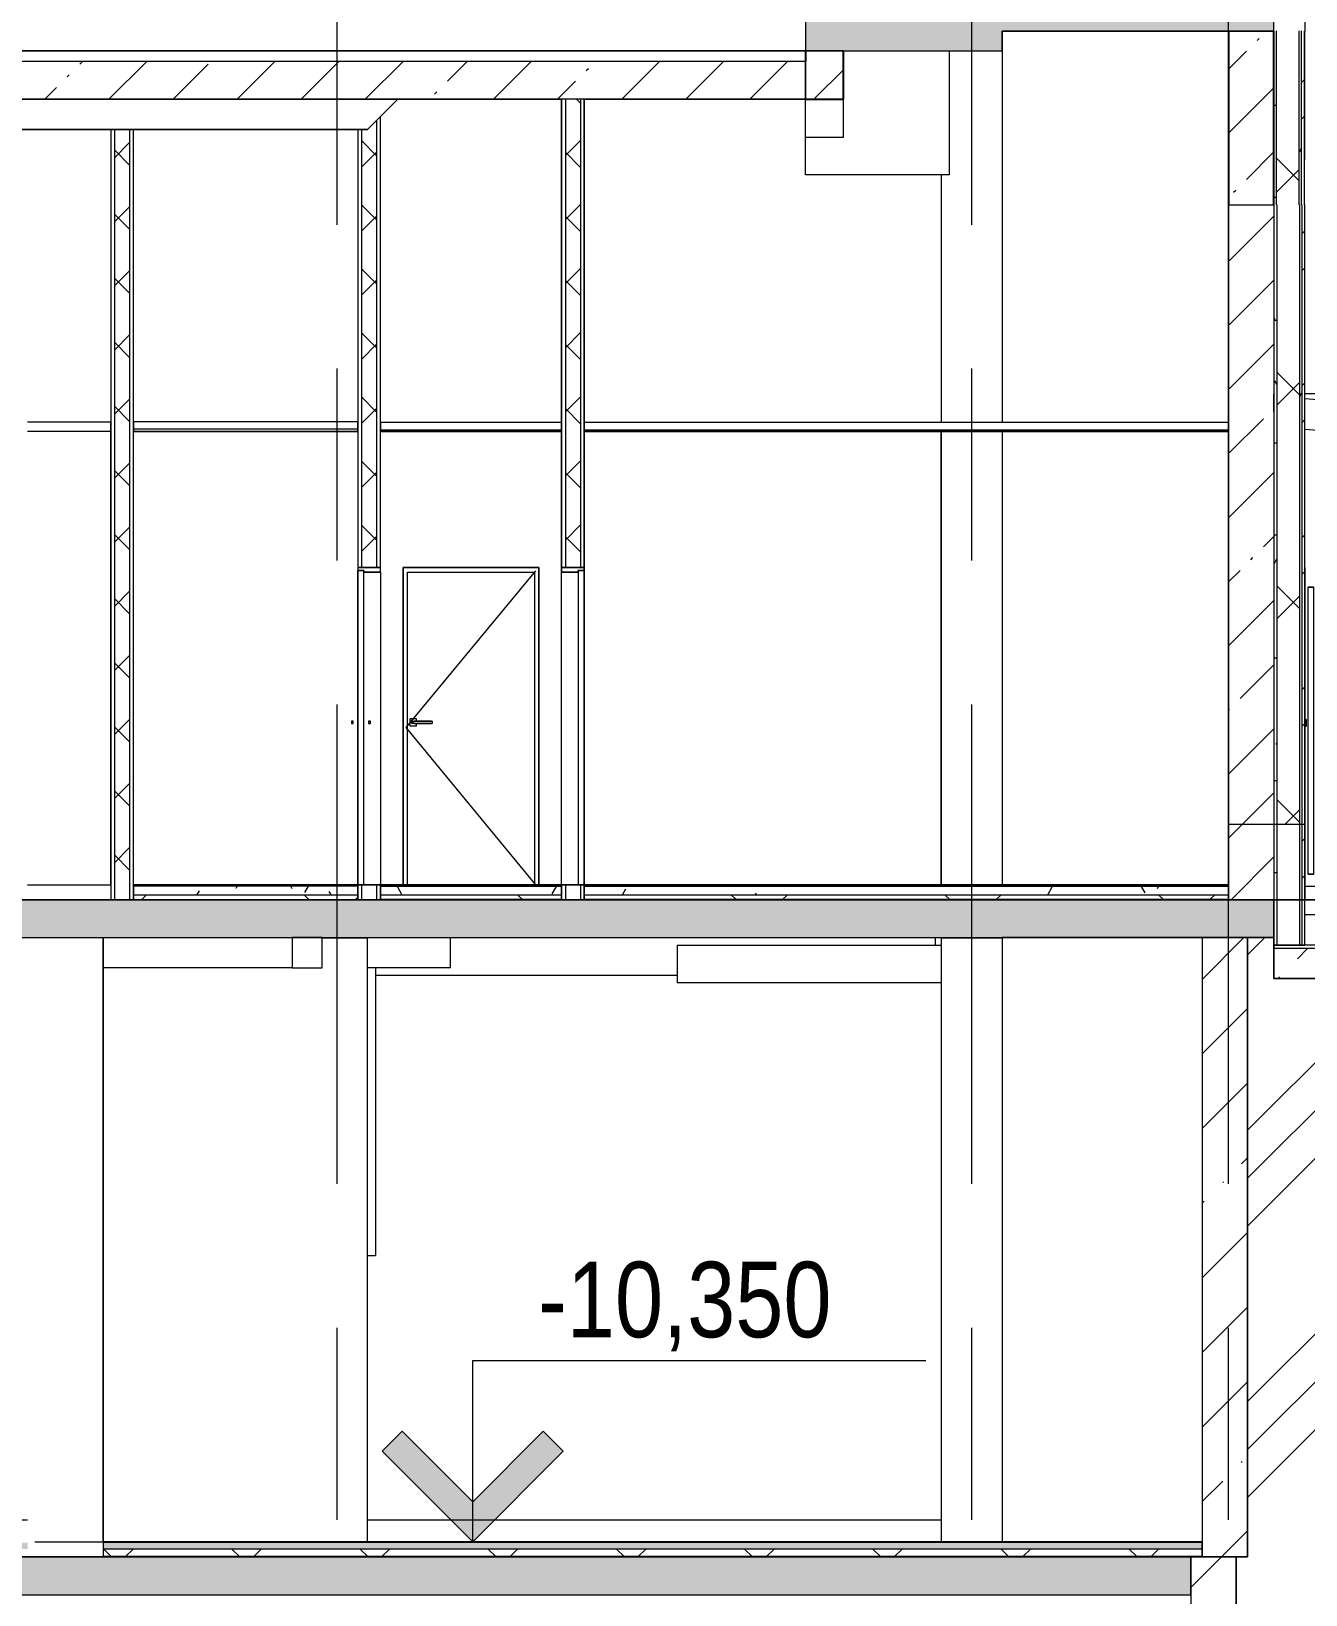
# Model space of a CAD drawing. Header units: millimetres. Extents: x -37960 to 31006, y -24503 to 30326.
# Drawn here: x 17491 to 25928, y -10700 to -350 of the extents above; entities that cross this region are included whole.
import ezdxf

# ---------------------------------------------------------------- set-up
doc = ezdxf.new("R2010")
doc.units = ezdxf.units.MM
doc.linetypes.add('Осевые', pattern=[6350, 1270, -952.5, 3175, -952.5])
for name, color, linetype, lineweight in [('Высотные отметки', 7, 'Continuous', 9), ('Двери', 7, 'Continuous', 9), ('Каркас несущий', 7, 'Continuous', 9), ('Каркас несущий-1', 7, 'Continuous', 25), ('Каркас_Импост', 7, 'Continuous', 9), ('Обобщенные модели', 7, 'Continuous', 9), ('Обобщенные модели-1', 7, 'Continuous', 18), ('Общие ребра', 7, 'Continuous', 9), ('Отделка 1 _4_-1', 7, 'Continuous', 9), ('Отделка 2 _5_-1', 7, 'Continuous', 9), ('Панель', 7, 'Continuous', 9), ('Перекрытия', 7, 'Continuous', 9), ('Потолки', 7, 'Continuous', 9), ('Стены', 7, 'Continuous', 9), ('Стены-1', 7, 'Continuous', 18), ('Структура _1_', 7, 'Continuous', 18), ('Термическая_воздушная прослойка _3_-1', 7, 'Continuous', 9), ('Фундамент несущей конструкции', 7, 'Continuous', 9), ('Фундамент несущей конструкции-1', 7, 'Continuous', 18), ('Черная _1 сплошная', 7, 'Continuous', 9), ('Штриховка разреза', 7, 'Continuous', 18), ('Штриховка разреза-3', 7, 'Continuous', 9), ('Элементы узлов', 7, 'Continuous', 9)]:
    doc.layers.add(name, color=color, linetype=linetype, lineweight=lineweight)
doc.layers.add('Оси-3', color=7, linetype='Осевые', lineweight=9, true_color=0xaaaaaa)
doc.layers.add('Элементы узлов-2', color=7, linetype='Continuous', lineweight=9, true_color=0x585858)
doc.styles.add('Arial Narrow', font='ARIALN.TTF', dxfattribs={"height": 500})
pattern_1 = [(45, (-3145.5, 6475), (-493.914, 493.914), []), (45, (-2651.6, 6475), (-493.914, 493.914), [873.125, -174.625, 6.706, -167.919])]
pattern_2 = [(45, (-3145.5, 6475), (-424.264, 424.264), [600, -100, 20, -100]), (45, (-3145.5, 6899), (-424.264, 424.264), [])]
pattern_3 = [(0, (-3145.52, 6475), (812.8, 203.2), [67.056, -542.544, 67.056, -542.544, -3251.2]), (0, (-3145.52, 6475), (812.8, 203.2), [-1219.2, 67.056, -1152.144, 67.056, -542.544, -1422.4]), (0, (-3145.52, 6475), (812.8, 203.2), [-3048, 67.056, -339.344, 67.056, -948.944]), (120, (-2840.72, 6576.6), (-582.3764, 602.3054), [67.056, -542.544, 67.056, -3793.744]), (120, (-2840.72, 6576.6), (-582.3764, 602.3054), [-676.656, -542.544, 67.056, -1152.144, -2032]), (120, (-2840.72, 6576.6), (-582.3764, 602.3054), [-2438.4, 67.056, -542.544, 67.056, -1355.344]), (120, (-2840.72, 6576.6), (-582.3764, 602.3054), [-3115.056, -339.344, 67.056, -948.944]), (240, (-2739.12, 6983), (-230.4236, -805.5054), [67.056, -542.544, 67.056, -542.544, -3251.2]), (240, (-2739.12, 6983), (-230.4236, -805.5054), [-1219.2, 67.056, -1152.144, 67.056, -542.544, -1422.4]), (240, (-2739.12, 6983), (-230.4236, -805.5054), [-3048, 67.056, -339.344, 67.056, -948.944])]
pattern_4 = [(45, (-3145.5, 6475), (-707.107, 707.107), []), (135, (-3145.5, 6475), (-707.107, -707.107), [])]
pattern_5 = [(45, (-3145.5, 6475), (-502.894, 502.894), []), (45, (-3145.5, 7237), (-502.894, 502.894), [])]
pattern_6 = [(45, (-3145.52, 6475), (-212.132, 212.132), []), (135, (-3145.52, 6475), (-212.132, -212.132), [])]

# ---------------------------------------------------------------- blocks, each defined once
blk = doc.blocks.new('Стена монолитная - Стена монолитная-463893-Разрез 3-3')
at = {"layer": 'Штриховка разреза-3'}
h = blk.add_hatch(dxfattribs=at)
h.set_pattern_fill('FP_1', color=256, style=0, pattern_type=2)
h.set_pattern_definition(pattern_1)
h.paths.add_polyline_path([(-31383, -16700), (-31383, -10450), (-31683, -10450), (-31683, -16700)], flags=0)
h.paths.add_polyline_path([(25167, -16700), (25467, -16700), (25467, -10450), (25167, -10450), (25167, -16673)], flags=0)
at = {"layer": 'Стены'}
for p, q in [((20057, -10450), (20917, -10450)), ((20917, -10450), (25167, -10450)), ((25467, -10450), (20917, -10450))]:
    blk.add_line(p, q, dxfattribs=at)
at = {"layer": 'Стены-1'}
for p, q in [((25242, -10450), (25167, -10450)), ((25167, -10450), (25167, -16700)), ((25467, -16700), (25467, -10450))]:
    blk.add_line(p, q, dxfattribs=at)
blk = doc.blocks.new('Стена наружная на отм_-10_450 - Стена наружная на отм_-10_450-507337-Разрез 3-3')
at = {"layer": 'Фундамент несущей конструкции'}
h = blk.add_hatch(dxfattribs=at)
h.set_pattern_fill('FP_1', color=256, style=0, pattern_type=2)
h.set_pattern_definition(pattern_1)
h.paths.add_polyline_path([(-31683, -10450), (-31383, -10450), (-31383, -6350), (-31683, -6350), (-31683, -10266)], flags=0)
h.paths.add_polyline_path([(25242, -10450), (25542, -10450), (25542, -6350), (25242, -6350), (25242, -10266)], flags=0)
for p, q in [((25542, -6350), (25242, -6350)), ((25542, -6350), (25567, -6350)), ((25542, -10450), (25542, -6350)), ((20917, -10450), (20057, -10450)), ((20917, -10450), (25543, -10450)), ((25177, -10450), (20917, -10450)), ((25272, -10450), (25177, -10450))]:
    blk.add_line(p, q, dxfattribs=at)
at = {"layer": 'Фундамент несущей конструкции-1'}
for p, q in [((25242, -6350), (25242, -10450)), ((25542, -10450), (25542, -6350)), ((25467, -10450), (25542, -10450))]:
    blk.add_line(p, q, dxfattribs=at)
blk = doc.blocks.new('Двутавpы стальные горячекатаные по ГОСТ 8239-89 - 20-1555193-Разрез 3-3')
at = {"layer": 'Каркас несущий'}
for p, q in [((25717, -2751), (25717, -2754)), ((25717, -2754), (25717, -2751)), ((25717, -2761), (25717, -2755)), ((25717, -2761), (25717, -2770)), ((25717, -2770), (25717, -2761)), ((25717, -2870), (25717, -2770)), ((27717, -2750), (25922, -2750)), ((27717, -2750), (27717, -2751)), ((27717, -2751), (27717, -2755)), ((27717, -2754), (27717, -2751)), ((27717, -2755), (27717, -2761)), ((27717, -2761), (27717, -2770)), ((27717, -2770), (27717, -2761)), ((27717, -2770), (27717, -2910))]:
    blk.add_line(p, q, dxfattribs=at)
blk = doc.blocks.new('Двутавpы стальные горячекатаные по ГОСТ 8239-89 - 20-1555173-Разрез 3-3')
at = {"layer": 'Каркас несущий'}
for p, q in [((27724, -2910), (25922, -2784)), ((25922, -2985), (27710, -3110)), ((27723, -2930), (27712, -3090)), ((27724, -2915), (27723, -2921)), ((27723, -2921), (27723, -2930)), ((27724, -2910), (27724, -2911)), ((27724, -2911), (27724, -2915)), ((27711, -3105), (27710, -3109)), ((27712, -3090), (27711, -3099)), ((27711, -3099), (27711, -3105)), ((27710, -3109), (27710, -3110))]:
    blk.add_line(p, q, dxfattribs=at)
blk = doc.blocks.new('Дверь-Подъемная-Сборная - ДН2_3350 x 3800 мм-V60-Разрез 3-3')
at = {"layer": 'Панель'}
for p, q in [((23477, -6400), (23477, -6350)), ((21767, -6600), (19767, -6600)), ((21767, -6600), (19767, -6600))]:
    blk.add_line(p, q, dxfattribs=at)
blk = doc.blocks.new('Наклонное перекрытие - Наклонное перекрытие-732754-Разрез 3-3')
at = {"layer": 'Перекрытия'}
for p, q in [((15367, -9916), (15367, -10204)), ((15367, -10204), (17467, -10204)), ((15367, -10350), (15367, -10204)), ((19717, -10204), (23515, -10204)), ((23517, -10450), (15367, -10450))]:
    blk.add_line(p, q, dxfattribs=at)
blk = doc.blocks.new('Капители 3_4х3_67 - Капители 3_4х3_4-1014098-Разрез 3-3')
at = {"layer": 'Обобщенные модели'}
for p, q in [((19777, -940), (19802, -915)), ((16517, -1000), (16542, -1000)), ((16542, -1000), (16642, -1000)), ((16642, -1000), (16667, -1000)), ((18017, -1000), (18042, -1000)), ((18042, -1000), (18142, -1000)), ((18142, -1000), (18167, -1000)), ((19652, -1000), (19677, -1000)), ((19677, -1000), (19717, -1000)), ((19717, -1000), (19777, -940))]:
    blk.add_line(p, q, dxfattribs=at)
at = {"layer": 'Обобщенные модели-1'}
for p, q in [((19917, -800), (15517, -800)), ((15517, -800), (15717, -1000)), ((19802, -915), (19917, -800)), ((15717, -1000), (16517, -1000)), ((16667, -1000), (18017, -1000)), ((18167, -1000), (19652, -1000))]:
    blk.add_line(p, q, dxfattribs=at)
blk = doc.blocks.new('Крыльцо А4 - Крыльцо А-17-1222647-Разрез 3-3')
at = {"layer": 'Обобщенные модели'}
for p, q in [((27437, -6100), (27237, -6100)), ((27237, -6100), (27237, -6200)), ((27437, -6400), (27437, -6100)), ((27237, -6200), (25922, -6200))]:
    blk.add_line(p, q, dxfattribs=at)
blk = doc.blocks.new('Дверь - Полуторная_наруж__стемалит - ДН9_21-14-8181774-Разрез 3-3')
at = {"layer": 'Двери'}
for p, q in [((25942, -4030), (25942, -5930)), ((25942, -4030), (25962, -4030)), ((25962, -4030), (25944, -4030)), ((25962, -4030), (25982, -4030)), ((25979, -4030), (25962, -4030)), ((25982, -5930), (25982, -4030)), ((25922, -4952), (25922, -4907)), ((25930, -4907), (25922, -4907)), ((25930, -4952), (25922, -4952)), ((25930, -4907), (25930, -4952)), ((25962, -5930), (25942, -5930)), ((25944, -5930), (25962, -5930)), ((25962, -5930), (25979, -5930)), ((25982, -5930), (25962, -5930))]:
    blk.add_line(p, q, dxfattribs=at)
at = {"layer": 'Каркас_Импост'}
for p, q in [((25417, -6000), (25417, -3900)), ((25417, -6000), (25417, -3930)), ((25922, -3900), (25922, -6000)), ((25922, -3920), (25922, -6000)), ((25922, -3921), (25922, -6000)), ((25922, -3921), (25922, -6000))]:
    blk.add_line(p, q, dxfattribs=at)
blk = doc.blocks.new('Дверь - Однопольная - ДВ4_21х9-6240612-Разрез 3-3')
at = {"layer": 'Каркас_Импост'}
for p, q in [((21002, -3900), (21002, -3930)), ((21152, -3900), (21002, -3900)), ((21002, -3930), (21112, -3930)), ((21002, -6000), (21002, -3930)), ((21112, -3930), (21002, -3930)), ((21112, -3930), (21112, -3920)), ((21112, -3920), (21152, -3920)), ((21152, -3920), (21112, -3920)), ((21112, -3920), (21112, -6000)), ((21112, -3930), (21112, -6000)), ((21152, -3920), (21152, -3900)), ((21152, -3920), (21152, -6000)), ((21112, -6000), (21002, -6000)), ((21152, -6000), (21112, -6000))]:
    blk.add_line(p, q, dxfattribs=at)
at = {"layer": 'Панель'}
for p, q in [((21112, -3921), (21112, -6000)), ((21152, -3921), (21112, -3921)), ((21152, -6000), (21152, -3921)), ((21112, -6000), (21152, -6000))]:
    blk.add_line(p, q, dxfattribs=at)
blk = doc.blocks.new('Дверь - Однопольная - ДВ4__21х9-6240676-Разрез 3-3')
at = {"layer": 'Двери'}
for p, q in [((20041, -4902), (19996, -4902)), ((19996, -4902), (19996, -4947)), ((19996, -4947), (20041, -4947)), ((20011, -4917), (20011, -4932)), ((20011, -4917), (20020, -4917)), ((20011, -4932), (20011, -4917)), ((20020, -4932), (20011, -4932)), ((20020, -4917), (20147, -4917)), ((20020, -4932), (20020, -4917)), ((20147, -4932), (20020, -4932)), ((20140, -4917), (20026, -4917)), ((20026, -4932), (20140, -4932)), ((20041, -4917), (20041, -4902)), ((20041, -4947), (20041, -4932)), ((20147, -4932), (20147, -4917)), ((20147, -4917), (20147, -4917)), ((20147, -4932), (20147, -4917)), ((20147, -4932), (20147, -4932))]:
    blk.add_line(p, q, dxfattribs=at)
at = {"layer": 'Каркас_Импост'}
for p, q in [((19952, -3900), (19952, -6000)), ((20852, -3900), (19952, -3900)), ((19982, -6000), (19982, -3930)), ((19982, -3930), (20822, -3930)), ((20822, -3930), (20822, -6000)), ((20852, -6000), (20852, -3900)), ((19982, -6000), (19952, -6000)), ((20852, -6000), (20822, -6000))]:
    blk.add_line(p, q, dxfattribs=at)
at = {"layer": 'Панель'}
blk.add_line((19973, -6000), (20831, -6000), dxfattribs=at)
at = {"layer": 'Элементы узлов'}
for p, q in [((19973, -4960), (20831, -3921)), ((20831, -6000), (19973, -4960))]:
    blk.add_line(p, q, dxfattribs=at)
blk = doc.blocks.new('Дверь - Однопольная - ДВ4__21х9-V87-Разрез 3-3')
at = {"layer": 'Двери'}
for p, q in [((19621, -4917), (19611, -4917)), ((19611, -4917), (19611, -4932)), ((19611, -4932), (19621, -4932)), ((19621, -4932), (19621, -4917)), ((19736, -4917), (19724, -4917)), ((19724, -4917), (19724, -4932)), ((19724, -4932), (19736, -4932)), ((19736, -4932), (19736, -4917))]:
    blk.add_line(p, q, dxfattribs=at)
at = {"layer": 'Каркас_Импост'}
for p, q in [((19802, -3900), (19652, -3900)), ((19652, -3900), (19652, -3920)), ((19652, -3920), (19692, -3920)), ((19692, -3920), (19652, -3920)), ((19652, -6000), (19652, -3920)), ((19692, -3920), (19692, -3930)), ((19692, -6000), (19692, -3920)), ((19692, -3930), (19802, -3930)), ((19802, -3930), (19692, -3930)), ((19692, -6000), (19692, -3930)), ((19802, -3930), (19802, -3900)), ((19802, -3930), (19802, -6000)), ((19692, -6000), (19652, -6000)), ((19802, -6000), (19692, -6000))]:
    blk.add_line(p, q, dxfattribs=at)
at = {"layer": 'Панель'}
for p, q in [((19692, -3921), (19652, -3921)), ((19652, -3921), (19652, -6000)), ((19692, -6000), (19692, -3921)), ((19652, -6000), (19692, -6000))]:
    blk.add_line(p, q, dxfattribs=at)
blk = doc.blocks.new('Высотные отметки - Высотная отметка - Стрелка-4455449-Разрез 3-3')
at = {"layer": 'Высотные отметки'}
blk.add_hatch(color=256, dxfattribs=at).paths.add_polyline_path([(-17708, 9933), (-17241, 9466), (-16774, 9933), (-16641, 9800), (-17241, 9200), (-17841, 9800)], flags=0)
for p, q in [((-17241, 10400), (-20241, 10400)), ((-17241, 9200), (-17241, 10400)), ((-17708, 9933), (-17841, 9800)), ((-17241, 9466), (-17708, 9933)), ((-16774, 9933), (-17241, 9466)), ((-16641, 9800), (-16774, 9933)), ((-17841, 9800), (-17241, 9200)), ((-17241, 9200), (-16641, 9800)), ((-16146, 9200), (-17538, 9200))]:
    blk.add_line(p, q, dxfattribs=at)

msp = doc.modelspace()

# ---------------------------------------------------------------- hatches: boundary and pattern name
at = {"layer": 'Каркас несущий'}
h = msp.add_hatch(dxfattribs=at)
h.set_pattern_fill('FP_2', color=256, style=0, pattern_type=2)
h.set_pattern_definition(pattern_2)
h.paths.add_polyline_path([(25417.1, -1500), (25717.1, -1500), (25717.1, -350), (25417.1, -350)], flags=0)
h = msp.add_hatch(dxfattribs=at)
h.set_pattern_fill('FP_2', color=256, style=0, pattern_type=2)
h.set_pattern_definition(pattern_2)
h.paths.add_polyline_path([(22867.1, -800), (22867.1, -480), (22617.1, -480), (22617.1, -800)], flags=0)
at = {"layer": 'Штриховка разреза'}
msp.add_hatch(color=256, dxfattribs=at).paths.add_polyline_path([(25417.1, -6100), (25417.1, -6098.5), (25176.9, -6100)], flags=0)
at = {"layer": 'Штриховка разреза-3'}
h = msp.add_hatch(dxfattribs=at)
h.set_pattern_fill('FP_2', color=256, style=0, pattern_type=2)
h.set_pattern_definition(pattern_2)
h.paths.add_polyline_path([(23917.1, -350), (25717.1, -350), (25717.1, -100), (23567.1, -100), (23567.1, -230), (23917.1, -230)], flags=0)
h.paths.add_polyline_path([(-31466.9, -230), (-31382.9, -230), (-31383.4, -100), (-31682.9, -100), (-31682.9, -230)], flags=0)
h = msp.add_hatch(dxfattribs=at)
h.set_pattern_fill('FP_2', color=256, style=0, pattern_type=2)
h.set_pattern_definition(pattern_2)
h.paths.add_polyline_path([(-30532.9, -480), (-30282.9, -480), (-30282.9, -230), (-31682.9, -230), (-31682.9, -480), (-30952, -480)], flags=0)
h.paths.add_polyline_path([(23917.1, -480), (23917.1, -230), (22617.1, -230), (22617.1, -480), (23632.1, -480)], flags=0)
h = msp.add_hatch(dxfattribs=at)
h.set_pattern_fill('FP_2', color=256, style=0, pattern_type=2)
h.set_pattern_definition(pattern_2)
h.paths.add_polyline_path([(25417.1, -1500), (25717.1, -1500), (25717.1, -350), (25417.1, -350)], flags=0)
h = msp.add_hatch(dxfattribs=at)
h.set_pattern_fill('FP_3', color=256, style=0, pattern_type=2)
h.set_pattern_definition(pattern_3)
h.paths.add_polyline_path([(25717.1, -1500), (25734.6, -1500), (25734.6, -350), (25714.6, -350), (25714.6, -1500)], flags=0)
h = msp.add_hatch(dxfattribs=at)
h.set_pattern_fill('FP_4', color=256, style=0, pattern_type=2)
h.set_pattern_definition(pattern_4)
h.paths.add_polyline_path([(25737.1, -1500), (25884.6, -1500), (25884.6, -350), (25734.6, -350), (25734.6, -1500)], flags=0)
h = msp.add_hatch(dxfattribs=at)
h.set_pattern_fill('FP_3', color=256, style=0, pattern_type=2)
h.set_pattern_definition(pattern_3)
h.paths.add_polyline_path([(25887.1, -1500), (25899.6, -1500), (25899.6, -350), (25884.6, -350), (25884.6, -1500)], flags=0)
h = msp.add_hatch(dxfattribs=at)
h.set_pattern_fill('FP_5', color=256, style=0, pattern_type=2)
h.set_pattern_definition(pattern_5)
h.paths.add_polyline_path([(25902.1, -1500), (25919.6, -1500), (25919.6, -350), (25899.6, -350), (25899.6, -1500)], flags=0)
h = msp.add_hatch(dxfattribs=at)
h.set_pattern_fill('FP_2', color=256, style=0, pattern_type=2)
h.set_pattern_definition(pattern_2)
h.paths.add_polyline_path([(21572.3, -800), (22617.1, -800), (22617.1, -550), (8367.1, -550), (8367.1, -800), (21152.1, -800)], flags=0)
h = msp.add_hatch(dxfattribs=at)
h.set_pattern_fill('FP_6', color=256, style=0, pattern_type=2)
h.set_pattern_definition(pattern_6)
h.paths.add_polyline_path([(21027.1, -6100), (21127.1, -6100), (21127.1, -6000), (21027.1, -6000)], flags=0)
h.paths.add_polyline_path([(21127.1, -3900), (21127.1, -800), (21027.1, -800), (21027.1, -3900)], flags=0)
h = msp.add_hatch(dxfattribs=at)
h.set_pattern_fill('FP_6', color=256, style=0, pattern_type=2)
h.set_pattern_definition(pattern_6)
h.paths.add_polyline_path([(18042.1, -6100), (18142.1, -6100), (18142.1, -1000), (18042.1, -1000), (18042.1, -5689.6)], flags=0)
h = msp.add_hatch(dxfattribs=at)
h.set_pattern_fill('FP_6', color=256, style=0, pattern_type=2)
h.set_pattern_definition(pattern_6)
h.paths.add_polyline_path([(19677.1, -6100), (19777.1, -6100), (19777.1, -6000), (19677.1, -6000)], flags=0)
h.paths.add_polyline_path([(19677.1, -3900), (19777.1, -3900), (19777.1, -940), (19717.1, -1000), (19677.1, -1000), (19677.1, -3859.1)], flags=0)
h = msp.add_hatch(dxfattribs=at)
h.set_pattern_fill('FP_2', color=256, style=0, pattern_type=2)
h.set_pattern_definition(pattern_2)
h.paths.add_polyline_path([(25691.8, -5600), (25717.1, -5600), (25717.1, -1500), (25417.1, -1500), (25417.1, -5600)], flags=0)
h = msp.add_hatch(dxfattribs=at)
h.set_pattern_fill('FP_3', color=256, style=0, pattern_type=2)
h.set_pattern_definition(pattern_3)
h.paths.add_polyline_path([(25737.1, -5600), (25737.1, -1500), (25717.1, -1500), (25717.1, -5600)], flags=0)
h = msp.add_hatch(dxfattribs=at)
h.set_pattern_fill('FP_4', color=256, style=0, pattern_type=2)
h.set_pattern_definition(pattern_4)
h.paths.add_polyline_path([(25887.1, -5600), (25887.1, -1500), (25737.1, -1500), (25737.1, -5600)], flags=0)
h = msp.add_hatch(dxfattribs=at)
h.set_pattern_fill('FP_3', color=256, style=0, pattern_type=2)
h.set_pattern_definition(pattern_3)
h.paths.add_polyline_path([(25902.1, -5600), (25902.1, -1500), (25887.1, -1500), (25887.1, -5600)], flags=0)
h = msp.add_hatch(dxfattribs=at)
h.set_pattern_fill('FP_5', color=256, style=0, pattern_type=2)
h.set_pattern_definition(pattern_5)
h.paths.add_polyline_path([(25922.1, -5600), (25922.1, -1500), (25902.1, -1500), (25902.1, -5600)], flags=0)
h = msp.add_hatch(dxfattribs=at)
h.set_pattern_fill('FP_2', color=256, style=0, pattern_type=2)
h.set_pattern_definition(pattern_2)
h.paths.add_polyline_path([(25417.1, -6100), (25717.1, -6100), (25717.1, -5600), (25417.1, -5600), (25417.1, -5689.6)], flags=0)
h = msp.add_hatch(dxfattribs=at)
h.set_pattern_fill('FP_3', color=256, style=0, pattern_type=2)
h.set_pattern_definition(pattern_3)
h.paths.add_polyline_path([(25737.1, -6100), (25737.1, -5600), (25717.1, -5600), (25717.1, -6100)], flags=0)
h = msp.add_hatch(dxfattribs=at)
h.set_pattern_fill('FP_5', color=256, style=0, pattern_type=2)
h.set_pattern_definition(pattern_5)
h.paths.add_polyline_path([(25902.1, -6100), (25922.1, -6100), (25922.1, -5600), (25902.1, -5600), (25902.1, -5689.6)], flags=0)
h = msp.add_hatch(dxfattribs=at)
h.set_pattern_fill('FP_2', color=256, style=0, pattern_type=2)
h.set_pattern_definition(pattern_2)
h.paths.add_polyline_path([(-31682.9, -6350), (-15732.9, -6350), (-15732.9, -6100), (-31682.9, -6100), (-31682.9, -6147.3)], flags=0)
h.paths.add_polyline_path([(8367.1, -6350), (25717.1, -6350), (25717.1, -6100), (8367.1, -6100), (8367.1, -6147.3)], flags=0)
h = msp.add_hatch(dxfattribs=at)
h.set_pattern_fill('FP_3', color=256, style=0, pattern_type=2)
h.set_pattern_definition(pattern_3)
h.paths.add_polyline_path([(18167.1, -6070), (19652.1, -6070), (19652.1, -6010), (18167.1, -6010)], flags=0)
h = msp.add_hatch(dxfattribs=at)
h.set_pattern_fill('FP_4', color=256, style=0, pattern_type=2)
h.set_pattern_definition(pattern_4)
h.paths.add_polyline_path([(18167.1, -6100), (19652.1, -6100), (19652.1, -6070), (18167.1, -6070)], flags=0)
h = msp.add_hatch(dxfattribs=at)
h.set_pattern_fill('FP_3', color=256, style=0, pattern_type=2)
h.set_pattern_definition(pattern_3)
h.paths.add_polyline_path([(19802.1, -6068.5), (21002.1, -6068.5), (21002.1, -6012), (19802.1, -6012)], flags=0)
h = msp.add_hatch(dxfattribs=at)
h.set_pattern_fill('FP_4', color=256, style=0, pattern_type=2)
h.set_pattern_definition(pattern_4)
h.paths.add_polyline_path([(20542.4, -6098.5), (21002.1, -6098.5), (21002.1, -6068.5), (19802.1, -6068.5), (19802.1, -6098.5), (20027.5, -6098.5)], flags=0)
h = msp.add_hatch(dxfattribs=at)
h.set_pattern_fill('FP_3', color=256, style=0, pattern_type=2)
h.set_pattern_definition(pattern_3)
h.paths.add_polyline_path([(25417.1, -6068.5), (25417.1, -6012), (21152.1, -6012), (21152.1, -6068.5), (25176.9, -6068.5)], flags=0)
h = msp.add_hatch(dxfattribs=at)
h.set_pattern_fill('FP_4', color=256, style=0, pattern_type=2)
h.set_pattern_definition(pattern_4)
h.paths.add_polyline_path([(25176.9, -6098.5), (25417.1, -6098.5), (25417.1, -6068.5), (21152.1, -6068.5), (21152.1, -6098.5), (24661.9, -6098.5)], flags=0)
h = msp.add_hatch(dxfattribs=at)
h.set_pattern_fill('FP_1', color=256, style=0, pattern_type=2)
h.set_pattern_definition(pattern_1)
h.paths.add_polyline_path([(27751.6, -6620), (28058.3, -6620), (28058.3, -6420), (25717.1, -6420), (25717.1, -6620), (26721.7, -6620)], flags=0)
h.paths.add_polyline_path([(-33011.7, -6620), (-31882.9, -6620), (-31882.9, -6420), (-33882.9, -6420), (-33882.9, -6620)], flags=0)
h = msp.add_hatch(dxfattribs=at)
h.set_pattern_fill('FP_3', color=256, style=0, pattern_type=2)
h.set_pattern_definition(pattern_3)
h.paths.add_polyline_path([(-17563.4, -10398), (-16032.9, -10398), (-16032.9, -10355), (-24032.9, -10355), (-24032.9, -10398), (-19623.2, -10398)], flags=0)
h.paths.add_polyline_path([(-31209.4, -10398), (-24532.9, -10398), (-24532.9, -10355), (-31382.9, -10355), (-31382.9, -10398)], flags=0)
h.paths.add_polyline_path([(25242.1, -10398), (25242.1, -10355), (17967.1, -10355), (17967.1, -10398), (25176.9, -10398)], flags=0)
h.paths.add_polyline_path([(17467.1, -10398), (17467.1, -10355), (8667.1, -10355), (8667.1, -10398), (17452.7, -10398)], flags=0)
h = msp.add_hatch(dxfattribs=at)
h.set_pattern_fill('FP_9', color=256, style=0, pattern_type=2)
h.set_pattern_definition([(45, (-3145.5, 6475), (-424.264, 424.264), []), (135, (-3145.5, 6475), (-424.264, -424.264), [])])
h.paths.add_polyline_path([(-17563.4, -10448), (-16032.9, -10448), (-16032.9, -10398), (-24032.9, -10398), (-24032.9, -10448), (-19623.2, -10448)], flags=0)
h.paths.add_polyline_path([(-31209.4, -10448), (-24532.9, -10448), (-24532.9, -10398), (-31382.9, -10398), (-31382.9, -10448)], flags=0)
h.paths.add_polyline_path([(25176.9, -10448), (25242.1, -10448), (25242.1, -10398), (17967.1, -10398), (17967.1, -10448), (24661.9, -10448)], flags=0)
h.paths.add_polyline_path([(17452.7, -10448), (17467.1, -10448), (17467.1, -10398), (8667.1, -10398), (8667.1, -10448), (15393, -10448)], flags=0)
h = msp.add_hatch(dxfattribs=at)
h.set_pattern_fill('FP_2', color=256, style=0, pattern_type=2)
h.set_pattern_definition(pattern_2)
h.paths.add_polyline_path([(25167.1, -10700), (25167.1, -10450), (8367.1, -10450), (8367.1, -10700), (24661.9, -10700)], flags=0)
h.paths.add_polyline_path([(-31382.9, -10700), (-15732.9, -10700), (-15732.9, -10450), (-31382.9, -10450)], flags=0)
at = {"layer": 'Элементы узлов-2'}
h = msp.add_hatch(dxfattribs=at)
h.set_pattern_fill('FP_13', color=256, style=0, pattern_type=2)
h.set_pattern_definition([(45, (-3145.5, 6475), (-898.026, 898.026), []), (45, (-2828, 6475), (0, 1796.05), []), (45, (-3463, 6475), (0, 1796.05), [])])
h.paths.add_polyline_path([(974.5, -19125.1), (26572.1, -19125.1), (26572.1, -7620), (29811.4, -7620), (29811.4, -6620), (25717.1, -6620), (25717.1, -6350), (25542.1, -6350), (25542.1, -10450), (25467.1, -10450), (25467.1, -17400), (-31682.9, -17400), (-31682.9, -6620), (-36101.4, -6620), (-36101.4, -7620), (-32682.9, -7620), (-32682.9, -19125.1), (-3145, -19125.1)], flags=0)

# ---------------------------------------------------------------- linework, layer by layer
at = {"layer": 'Высотные отметки'}
for p, q in [((19465.1, -10350), (19585.8, -10350)), ((19585.8, -10350), (20413.2, -10350))]:
    msp.add_line(p, q, dxfattribs=at)
at = {"layer": 'Каркас несущий'}
for p, q in [((25717.1, -350), (25417.1, -350)), ((4867.1, -480), (22617.1, -480)), ((22867.1, -480), (22617.1, -480)), ((22617.1, -550), (22617.1, -800)), ((22867.1, -1050), (22867.1, -800)), ((22617.1, -1050), (22867.1, -1050)), ((25417.1, -1500), (25717.1, -1500)), ((25717.1, -6550), (25717.1, -6620))]:
    msp.add_line(p, q, dxfattribs=at)
at = {"layer": 'Каркас несущий-1'}
for p, q in [((25417.1, -350), (25417.1, -1500)), ((25717.1, -1500), (25717.1, -350)), ((22617.1, -480), (22617.1, -550)), ((22867.1, -800), (22867.1, -480)), ((22617.1, -800), (22867.1, -800))]:
    msp.add_line(p, q, dxfattribs=at)
at = {"layer": 'Общие ребра'}
for p, q in [((25737.1, -350), (25734.6, -350)), ((25734.6, -1500), (25734.6, -350)), ((25887.1, -350), (25884.6, -350)), ((25884.6, -1500), (25884.6, -350)), ((25902.1, -350), (25899.6, -350)), ((25899.6, -1500), (25899.6, -350)), ((22617.1, -480), (22867.1, -480)), ((22617.1, -800), (22617.1, -550)), ((21027.1, -800), (21027.1, -3900)), ((21127.1, -800), (21127.1, -3900)), ((19802.1, -915), (19777.1, -940)), ((18042.1, -1000), (18017.1, -1000)), ((18142.1, -1000), (18042.1, -1000)), ((18042.1, -1000), (18042.1, -6100)), ((18167.1, -1000), (18142.1, -1000)), ((18142.1, -1000), (18142.1, -6100)), ((19677.1, -1000), (19652.1, -1000)), ((19717.1, -1000), (19677.1, -1000)), ((19677.1, -1000), (19677.1, -3900)), ((19777.1, -940), (19717.1, -1000)), ((19777.1, -940), (19777.1, -3900)), ((25737.1, -1500), (25734.6, -1500)), ((25734.6, -1500), (25737.1, -1500)), ((25737.1, -1500), (25737.1, -5600)), ((25887.1, -1500), (25884.6, -1500)), ((25884.6, -1500), (25887.1, -1500)), ((25887.1, -1500), (25887.1, -5600)), ((25902.1, -1500), (25899.6, -1500)), ((25899.6, -1500), (25902.1, -1500)), ((25902.1, -1500), (25902.1, -5600)), ((18169.1, -2985), (18167.1, -2985)), ((19652.1, -2985), (19650.1, -2985)), ((19804.1, -2990), (19802.1, -2990)), ((21002.1, -2990), (21000.1, -2990)), ((21154.1, -2990), (21152.1, -2990)), ((25417.1, -2990), (25415.1, -2990)), ((25415.1, -2990), (25417.1, -2990)), ((25737.1, -5600), (25737.1, -6100)), ((25887.1, -5600), (25887.1, -6100)), ((25902.1, -5600), (25902.1, -6100)), ((19677.1, -6000), (19677.1, -6100)), ((19777.1, -6000), (19777.1, -6100)), ((21027.1, -6000), (21027.1, -6100)), ((21127.1, -6000), (21127.1, -6100)), ((25737.1, -6100), (25737.1, -6400)), ((25887.1, -6100), (25887.1, -6400)), ((25902.1, -6100), (25902.1, -6400)), ((25242.1, -6350), (25542.1, -6350)), ((25717.1, -6420), (28058.3, -6420)), ((25242.1, -10355), (17967.1, -10355)), ((25242.1, -10448), (17967.1, -10448))]:
    msp.add_line(p, q, dxfattribs=at)
at = {"layer": 'Оси-3'}
for p, q in [((19517.1, -22903.4), (19517.1, 29000)), ((23717.1, -22903.4), (23717.1, 29000)), ((25417.1, -22903.4), (25417.1, 29000))]:
    msp.add_line(p, q, dxfattribs=at)
at = {"layer": 'Отделка 1 _4_-1'}
for p, q in [((25717.1, -350), (25714.6, -350)), ((25714.6, -350), (25714.6, -1500)), ((21002.1, -800), (21002.1, -3000)), ((21152.1, -3000), (21152.1, -800)), ((19802.1, -3000), (19802.1, -915)), ((18017.1, -1000), (18017.1, -6100)), ((18167.1, -6100), (18167.1, -1000)), ((19652.1, -1000), (19652.1, -3000)), ((19804.1, -3000), (21000.1, -3000)), ((21154.1, -3000), (25415.1, -3000)), ((19652.1, -3900), (19677.1, -3900)), ((19777.1, -3900), (19802.1, -3900)), ((21002.1, -3900), (21027.1, -3900)), ((21127.1, -3900), (21152.1, -3900)), ((25717.1, -5600), (25737.1, -5600)), ((25887.1, -5600), (25902.1, -5600)), ((19652.1, -6000), (18167.1, -6000)), ((18167.1, -6000), (18167.1, -6010)), ((19652.1, -6000), (19652.1, -6100)), ((19677.1, -6000), (19652.1, -6000)), ((19652.1, -6010), (19652.1, -6000)), ((19802.1, -6000), (19777.1, -6000)), ((19802.1, -6100), (19802.1, -6000)), ((21002.1, -6000), (19802.1, -6000)), ((19802.1, -6000), (19802.1, -6012)), ((21002.1, -6000), (21002.1, -6100)), ((21027.1, -6000), (21002.1, -6000)), ((21002.1, -6012), (21002.1, -6000)), ((21152.1, -6000), (21127.1, -6000)), ((21152.1, -6100), (21152.1, -6000)), ((25417.1, -6000), (21152.1, -6000)), ((21152.1, -6000), (21152.1, -6012)), ((25417.1, -6012), (25417.1, -6000)), ((18017.1, -6100), (18042.1, -6100)), ((18142.1, -6100), (18167.1, -6100)), ((19652.1, -6100), (19677.1, -6100)), ((19777.1, -6100), (19802.1, -6100)), ((21002.1, -6100), (21027.1, -6100)), ((21127.1, -6100), (21152.1, -6100)), ((25717.1, -6100), (25737.1, -6100)), ((25717.1, -6100), (25717.1, -6400)), ((25737.1, -6100), (25717.1, -6100)), ((25887.1, -6100), (25902.1, -6100)), ((25902.1, -6100), (25887.1, -6100)), ((25717.1, -6400), (25737.1, -6400)), ((25887.1, -6400), (25902.1, -6400)), ((25242.1, -10350), (17967.1, -10350)), ((17967.1, -10350), (17967.1, -10355)), ((25242.1, -10355), (25242.1, -10350))]:
    msp.add_line(p, q, dxfattribs=at)
at = {"layer": 'Отделка 2 _5_-1'}
for p, q in [((25919.6, -1500), (25919.6, -350)), ((25922.1, -1500), (25919.6, -1500)), ((25922.1, -5600), (25922.1, -1500)), ((18169.1, -3000), (19650.1, -3000)), ((25902.1, -5600), (25922.1, -5600)), ((25922.1, -6100), (25922.1, -5600)), ((25902.1, -6100), (25922.1, -6100)), ((25922.1, -6100), (25902.1, -6100)), ((25922.1, -6400), (25922.1, -6100)), ((25902.1, -6400), (25922.1, -6400)), ((17967.1, -10355), (17967.1, -10398)), ((25242.1, -10398), (25242.1, -10355))]:
    msp.add_line(p, q, dxfattribs=at)
at = {"layer": 'Перекрытия'}
for p, q in [((22617.1, -230), (22617.1, -480)), ((25691.6, -350), (23918.1, -350)), ((25717.1, -350), (25691.9, -350)), ((22617.1, -480), (4867.1, -480)), ((17467.1, -6000), (18017.1, -6000)), ((18017.1, -6000), (18017.1, -6100)), ((19952.1, -6000), (20852.1, -6000)), ((21567.1, -6100), (15117.1, -6100)), ((18017.1, -6100), (16970.9, -6100)), ((21767.1, -6100), (21567.1, -6100)), ((25567.1, -6100), (27237.1, -6100)), ((25922.1, -6010), (27437.1, -6010)), ((25922.1, -6010), (25922.1, -6100)), ((27437.1, -6100), (25922.1, -6100)), ((27237.1, -6200), (25922.1, -6200)), ((16217.1, -6350), (19217.1, -6350)), ((18767.1, -6350), (20267.1, -6350)), ((18767.1, -6350), (20267.1, -6350)), ((18967.1, -6350), (20067.1, -6350)), ((18967.1, -6350), (20067.1, -6350)), ((19217.1, -6350), (19217.1, -6550)), ((20267.1, -6550), (20267.1, -6350)), ((20267.1, -6550), (20267.1, -6350)), ((21767.1, -6400), (21767.1, -6650)), ((21767.1, -6400), (23515.1, -6400)), ((19217.1, -6550), (17967.7, -6550)), ((20267.1, -6550), (19717.1, -6550)), ((20067.1, -6550), (19717.1, -6550)), ((20267.1, -6550), (19717.1, -6550)), ((20067.1, -6550), (19717.1, -6550)), ((25717.1, -6550), (25717.1, -6620)), ((25717.8, -6620), (25923.1, -6620)), ((23515.1, -6650), (21767.1, -6650)), ((17517.1, -10350), (19717.1, -10350)), ((17967.1, -10350), (17967.1, -10450)), ((19317.1, -10350), (19717.1, -10350)), ((23517.1, -10350), (23917.1, -10350)), ((23517.1, -10350), (23917.1, -10350)), ((23517.1, -10350), (23917.1, -10350)), ((23567.1, -10350), (23867.1, -10350)), ((25242.1, -10350), (25242.1, -10450)), ((15517.1, -10450), (23517.1, -10450)), ((19317.1, -10450), (15517.1, -10450)), ((17967.1, -10450), (17467.1, -10450)), ((19717.1, -10450), (17517.1, -10450)), ((19767.1, -10450), (19267.1, -10450)), ((19717.1, -10450), (19317.1, -10450)), ((19717.1, -10450), (19317.1, -10450)), ((19717.1, -10450), (19317.1, -10450)), ((23517.1, -10450), (19717.1, -10450)), ((24147.1, -10450), (20596.5, -10450)), ((23917.1, -10450), (23517.1, -10450)), ((23917.1, -10450), (23517.1, -10450)), ((23917.1, -10450), (23517.1, -10450)), ((23867.1, -10450), (23567.1, -10450)), ((25167.1, -10450), (24148.5, -10450)), ((25272.1, -10450), (25242.1, -10450)), ((25130.6, -10700), (25167.1, -10700))]:
    msp.add_line(p, q, dxfattribs=at)
at = {"layer": 'Потолки'}
for p, q in [((17467.1, -2935), (18017.1, -2935)), ((18017.1, -3000), (17467.1, -3000)), ((18017.1, -3000), (18017.1, -2935))]:
    msp.add_line(p, q, dxfattribs=at)
at = {"layer": 'Стены'}
for p, q in [((25717.1, -350), (25717.1, 11095)), ((25922.1, 11095), (25922.1, -350)), ((25417.1, -350), (23917.1, -350)), ((25417.1, -350), (23917.1, -350)), ((23917.1, -350), (23917.1, -2940)), ((25417.1, -1200), (25417.1, -350)), ((25417.1, -1200), (25417.1, -350)), ((25417.1, -350), (25717.1, -350)), ((25417.1, -350), (25717.1, -350)), ((25417.1, -6100), (25417.1, -350)), ((25417.1, -6100), (25417.1, -350)), ((25714.6, -350), (25717.1, -350)), ((25714.6, -350), (25717.1, -350)), ((25714.6, -350), (25717.1, -350)), ((25714.6, -350), (25717.1, -350)), ((25714.6, -350), (25717.1, -350)), ((25714.6, -350), (25717.1, -350)), ((25714.6, -350), (25717.1, -350)), ((25714.6, -350), (25717.1, -350)), ((25919.6, -350), (25919.6, -355)), ((25919.6, -350), (25919.6, -1200)), ((25919.6, -350), (25919.6, -1200)), ((25919.6, -350), (25919.6, -1200)), ((25919.6, -350), (25919.6, -1200)), ((25919.6, -350), (25919.6, -1200)), ((25919.6, -350), (25919.6, -1200)), ((25919.6, -350), (25919.6, -1200)), ((25922.1, -350), (25919.6, -350)), ((25922.1, -350), (25919.6, -350)), ((25919.6, -355), (25919.6, -1200)), ((23567.1, -480), (23567.1, -1300)), ((19917.1, -800), (19802.1, -915)), ((21002.1, -800), (19917.1, -800)), ((21002.1, -6100), (21002.1, -800)), ((22617.1, -800), (21152.1, -800)), ((22617.1, -800), (21152.1, -800)), ((21152.1, -800), (21152.1, -6100)), ((22617.1, -1300), (22617.1, -800)), ((22617.1, -1300), (22617.1, -800)), ((19717.1, -1000), (19867.1, -850)), ((19717.1, -1000), (16667.1, -1000)), ((23567.1, -1300), (22617.1, -1300)), ((23517.1, -1300), (22617.1, -1300)), ((23517.1, -2940), (23517.1, -1300)), ((18017.1, -3000), (17467.1, -3000)), ((18017.1, -6000), (18017.1, -3000)), ((19650.1, -3000), (18169.1, -3000)), ((21000.1, -3000), (19804.1, -3000)), ((21000.1, -6000), (21000.1, -3000)), ((23515.1, -3000), (21154.1, -3000)), ((23917.1, -3000), (23515.1, -3000)), ((23515.1, -3000), (23515.1, -6000)), ((23515.1, -6000), (23515.1, -3000)), ((23917.1, -3000), (23917.1, -6000)), ((25415.1, -3000), (23919.1, -3000)), ((23919.1, -3000), (23919.1, -6000)), ((19652.1, -3900), (19802.1, -3900)), ((19952.1, -3900), (20852.1, -3900)), ((19952.1, -5990), (19952.1, -3900)), ((19952.1, -5990), (19952.1, -3900)), ((19952.1, -3900), (20852.1, -3900)), ((20852.1, -3900), (20852.1, -5990)), ((20852.1, -3900), (20852.1, -5990)), ((21152.1, -3900), (21002.1, -3900)), ((21002.1, -3900), (21152.1, -3900)), ((21152.1, -3900), (21152.1, -5990)), ((17467.1, -6000), (18017.1, -6000)), ((18169.1, -6000), (19650.1, -6000)), ((19652.1, -6000), (19802.1, -6000)), ((19804.1, -6000), (19952.1, -6000)), ((19952.1, -6000), (19952.1, -5990)), ((19952.1, -6000), (19952.1, -5990)), ((19952.1, -6000), (20852.1, -6000)), ((20852.1, -6000), (19952.1, -6000)), ((20852.1, -5990), (20852.1, -6000)), ((20852.1, -5990), (20852.1, -6000)), ((20852.1, -6000), (21000.1, -6000)), ((21002.1, -6000), (21152.1, -6000)), ((21002.1, -6000), (21152.1, -6000)), ((21152.1, -5990), (21152.1, -6000)), ((21154.1, -6000), (23515.1, -6000)), ((23515.1, -6000), (23917.1, -6000)), ((23919.1, -6000), (25415.1, -6000)), ((16667.1, -6100), (18017.1, -6100)), ((18167.1, -6100), (19652.1, -6100)), ((19802.1, -6100), (21002.1, -6100)), ((21152.1, -6100), (25417.1, -6100)), ((21152.1, -6100), (23517.1, -6100)), ((23917.1, -6100), (25417.1, -6100)), ((17967.1, -6351), (17467.1, -6351)), ((17967.1, -10350), (17967.1, -6351)), ((19417.1, -6351), (19717.1, -6351)), ((19717.1, -10350), (19717.1, -6351)), ((23515.1, -6351), (23917.1, -6351)), ((23515.1, -6351), (23515.1, -10350)), ((23917.1, -6351), (23919.1, -6351)), ((25272.1, -6350), (23919.1, -6350)), ((23919.1, -6351), (23919.1, -10350)), ((19769.1, -6550), (19769.1, -8454.8)), ((19717.1, -8454.8), (19767.1, -8454.8)), ((19767.1, -8454.8), (19769.1, -8454.8)), ((17515.1, -10350), (19717.1, -10350)), ((23515.1, -10350), (23917.1, -10350)), ((23919.1, -10350), (25242.1, -10350))]:
    msp.add_line(p, q, dxfattribs=at)
at = {"layer": 'Структура _1_'}
for p, q in [((25717.1, -350), (25717.1, -100)), ((22617.1, -230), (22617.1, -480)), ((23917.1, -350), (25417.1, -350)), ((23917.1, -480), (23917.1, -350)), ((25417.1, -350), (25417.1, -1500)), ((25717.1, -1500), (25717.1, -350)), ((22867.1, -480), (23917.1, -480)), ((22617.1, -550), (8367.1, -550)), ((14437.1, -800), (21002.1, -800)), ((21027.1, -800), (21002.1, -800)), ((21127.1, -800), (21027.1, -800)), ((21152.1, -800), (21127.1, -800)), ((21152.1, -800), (22617.1, -800)), ((25417.1, -1500), (25417.1, -5600)), ((25717.1, -1500), (25714.6, -1500)), ((25714.6, -1500), (25717.1, -1500)), ((25717.1, -1500), (25717.1, -5600)), ((19652.1, -2935), (18167.1, -2935)), ((18167.1, -2935), (18167.1, -2985)), ((18167.1, -2985), (18167.1, -3000)), ((19650.1, -2985), (18169.1, -2985)), ((19652.1, -2985), (19652.1, -2935)), ((19652.1, -3000), (19652.1, -2985)), ((19652.1, -3000), (19652.1, -3900)), ((21002.1, -2940), (19802.1, -2940)), ((19802.1, -2940), (19802.1, -2990)), ((19802.1, -2990), (19802.1, -3000)), ((19802.1, -3900), (19802.1, -3000)), ((21000.1, -2990), (19804.1, -2990)), ((21002.1, -2990), (21002.1, -2940)), ((21002.1, -3000), (21002.1, -2990)), ((21002.1, -3000), (21002.1, -3900)), ((25417.1, -2940), (21152.1, -2940)), ((21152.1, -2940), (21152.1, -2990)), ((21152.1, -2990), (21152.1, -3000)), ((21152.1, -3900), (21152.1, -3000)), ((25415.1, -2990), (21154.1, -2990)), ((25415.1, -2990), (25415.1, -3000)), ((25415.1, -3000), (25415.1, -6000)), ((25417.1, -2990), (25417.1, -2940)), ((25417.1, -3000), (25417.1, -2990)), ((25417.1, -6000), (25417.1, -3000)), ((25417.1, -5600), (25717.1, -5600)), ((25417.1, -5600), (25417.1, -6100)), ((25717.1, -5600), (25717.1, -6100)), ((25415.1, -6000), (25417.1, -6000)), ((25717.1, -6100), (8667.1, -6100)), ((18167.1, -6010), (18167.1, -6070)), ((19652.1, -6010), (18167.1, -6010)), ((19652.1, -6070), (18167.1, -6070)), ((19652.1, -6070), (19652.1, -6010)), ((19802.1, -6012), (19802.1, -6068.5)), ((21002.1, -6012), (19802.1, -6012)), ((21002.1, -6068.5), (19802.1, -6068.5)), ((19802.1, -6098.5), (19802.1, -6100)), ((21002.1, -6098.5), (19802.1, -6098.5)), ((19802.1, -6100), (21002.1, -6100)), ((21002.1, -6068.5), (21002.1, -6012)), ((21002.1, -6100), (21002.1, -6098.5)), ((21152.1, -6012), (21152.1, -6068.5)), ((25417.1, -6012), (21152.1, -6012)), ((25417.1, -6068.5), (21152.1, -6068.5)), ((21152.1, -6098.5), (21152.1, -6100)), ((25417.1, -6098.5), (21152.1, -6098.5)), ((21152.1, -6100), (25417.1, -6100)), ((25417.1, -6068.5), (25417.1, -6012)), ((25417.1, -6100), (25417.1, -6098.5)), ((25417.1, -6100), (25717.1, -6100)), ((25717.1, -6350), (25717.1, -6100)), ((8667.1, -6350), (25242.1, -6350)), ((17967.1, -6351), (17967.1, -10350)), ((17969.1, -6351), (17969.1, -6350)), ((17969.1, -10350), (17969.1, -6351)), ((19417.1, -6350), (19217.1, -6350)), ((19217.1, -6350), (19217.1, -6550)), ((19417.1, -6550), (19417.1, -6350)), ((25542.1, -6350), (25717.1, -6350)), ((25717.1, -6400), (25717.1, -6420)), ((28058.3, -6400), (25717.1, -6400)), ((25717.1, -6420), (25717.1, -6620)), ((19217.1, -6550), (19417.1, -6550)), ((25717.1, -6620), (28058.3, -6620)), ((17967.1, -10350), (17969.1, -10350)), ((25167.1, -10450), (8667.1, -10450)), ((17967.1, -10398), (17967.1, -10448)), ((25242.1, -10398), (17967.1, -10398)), ((17967.1, -10448), (17967.1, -10450)), ((17967.1, -10450), (25242.1, -10450)), ((25167.1, -10700), (25167.1, -10450)), ((25242.1, -10448), (25242.1, -10398)), ((25242.1, -10450), (25242.1, -10448)), ((8667.1, -10700), (25167.1, -10700))]:
    msp.add_line(p, q, dxfattribs=at)
at = {"layer": 'Термическая_воздушная прослойка _3_-1'}
for p, q in [((19677.1, -3900), (19777.1, -3900)), ((21027.1, -3900), (21127.1, -3900)), ((25737.1, -5600), (25887.1, -5600)), ((19777.1, -6000), (19677.1, -6000)), ((21127.1, -6000), (21027.1, -6000)), ((18042.1, -6100), (18142.1, -6100)), ((18167.1, -6070), (18167.1, -6100)), ((18167.1, -6100), (19652.1, -6100)), ((19652.1, -6100), (19652.1, -6070)), ((19677.1, -6100), (19777.1, -6100)), ((19802.1, -6068.5), (19802.1, -6098.5)), ((21002.1, -6098.5), (21002.1, -6068.5)), ((21027.1, -6100), (21127.1, -6100)), ((21152.1, -6068.5), (21152.1, -6098.5)), ((25417.1, -6098.5), (25417.1, -6068.5)), ((25737.1, -6100), (25887.1, -6100)), ((25887.1, -6100), (25737.1, -6100)), ((25737.1, -6400), (25887.1, -6400))]:
    msp.add_line(p, q, dxfattribs=at)
at = {"layer": 'Черная _1 сплошная'}
for p, q in [((25717.1, -6350), (25542.1, -6350)), ((25542.1, -6350), (25542.1, -10450)), ((25717.1, -6620), (25717.1, -6350)), ((29811.4, -6620), (25717.1, -6620)), ((25542.1, -10450), (25467.1, -10450)), ((25467.1, -10450), (25467.1, -17400))]:
    msp.add_line(p, q, dxfattribs=at)

# ---------------------------------------------------------------- block references
at = {"layer": 'Высотные отметки', "extrusion": (0, 0, -1)}
msp.add_blockref('Высотные отметки - Высотная отметка - Стрелка-4455449-Разрез 3-3', (-3172.2, -19550), dxfattribs=at)
at = {"layer": 'Двери'}
for name in ['Дверь - Однопольная - ДВ4__21х9-V87-Разрез 3-3', 'Дверь - Однопольная - ДВ4__21х9-6240676-Разрез 3-3', 'Дверь - Однопольная - ДВ4_21х9-6240612-Разрез 3-3', 'Дверь - Полуторная_наруж__стемалит - ДН9_21-14-8181774-Разрез 3-3', 'Дверь-Подъемная-Сборная - ДН2_3350 x 3800 мм-V60-Разрез 3-3']:
    msp.add_blockref(name, (0, 0), dxfattribs=at)
at = {"layer": 'Каркас несущий'}
for name in ['Двутавpы стальные горячекатаные по ГОСТ 8239-89 - 20-1555193-Разрез 3-3', 'Двутавpы стальные горячекатаные по ГОСТ 8239-89 - 20-1555173-Разрез 3-3']:
    msp.add_blockref(name, (0, 0), dxfattribs=at)
at = {"layer": 'Обобщенные модели'}
for name in ['Капители 3_4х3_67 - Капители 3_4х3_4-1014098-Разрез 3-3', 'Крыльцо А4 - Крыльцо А-17-1222647-Разрез 3-3']:
    msp.add_blockref(name, (0, 0), dxfattribs=at)
at = {"layer": 'Перекрытия'}
msp.add_blockref('Наклонное перекрытие - Наклонное перекрытие-732754-Разрез 3-3', (0, 0), dxfattribs=at)
at = {"layer": 'Стены'}
msp.add_blockref('Стена монолитная - Стена монолитная-463893-Разрез 3-3', (0, 0), dxfattribs=at)
at = {"layer": 'Фундамент несущей конструкции'}
msp.add_blockref('Стена наружная на отм_-10_450 - Стена наружная на отм_-10_450-507337-Разрез 3-3', (0, 0), dxfattribs=at)

# ---------------------------------------------------------------- texts
at = {"layer": 'Высотные отметки', "insert": (20846.1, -8495.7), "char_height": 500, "width": 2321.116, "attachment_point": 1, "line_spacing_factor": 0.974696, "style": 'Arial Narrow'}
msp.add_mtext('-10,350', dxfattribs=at)

doc.saveas('drawing.dxf')
